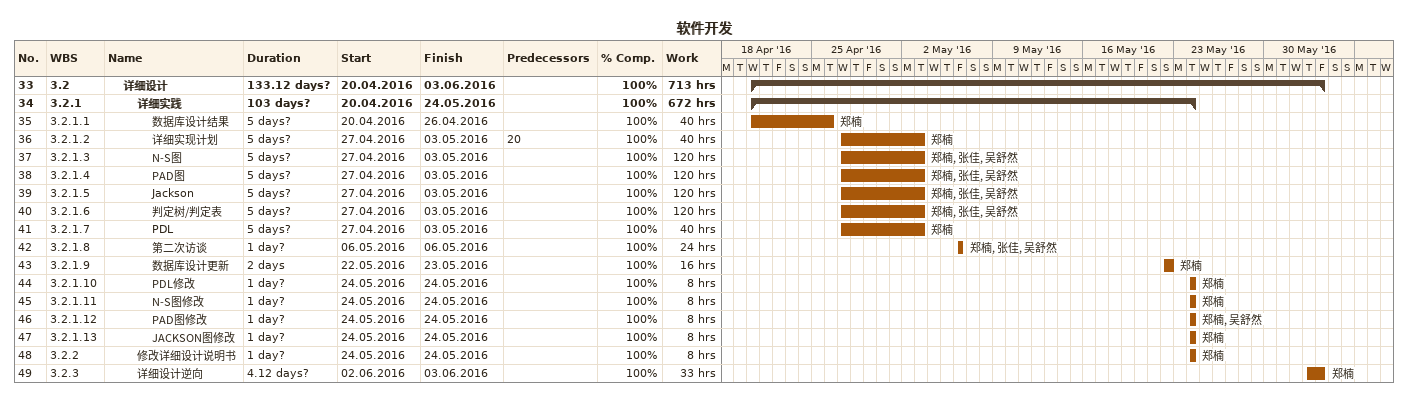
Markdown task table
软件开发

| ID | WBS | Task | Duration | Start | Finish | Predecessors | Resources | % complete | Work (h) |
|---|---|---|---|---|---|---|---|---|---|
| 33 | 3.2 | **详细设计** | 133.12d? | 2016-04-20 | 2016-06-03 |  |  | 100 | 713 |
| 34 | 3.2.1 | **详细实践** | 103d? | 2016-04-20 | 2016-05-24 |  |  | 100 | 672 |
| 35 | 3.2.1.1 | 数据库设计结果 | 5d? | 2016-04-20 | 2016-04-26 |  | 郑楠 | 100 | 40 |
| 36 | 3.2.1.2 | 详细实现计划 | 5d? | 2016-04-27 | 2016-05-03 | 20 | 郑楠 | 100 | 40 |
| 37 | 3.2.1.3 | N-S图 | 5d? | 2016-04-27 | 2016-05-03 |  | 郑楠, 张佳, 吴舒然 | 100 | 120 |
| 38 | 3.2.1.4 | PAD图 | 5d? | 2016-04-27 | 2016-05-03 |  | 郑楠, 张佳, 吴舒然 | 100 | 120 |
| 39 | 3.2.1.5 | Jackson | 5d? | 2016-04-27 | 2016-05-03 |  | 郑楠, 张佳, 吴舒然 | 100 | 120 |
| 40 | 3.2.1.6 | 判定树/判定表 | 5d? | 2016-04-27 | 2016-05-03 |  | 郑楠, 张佳, 吴舒然 | 100 | 120 |
| 41 | 3.2.1.7 | PDL | 5d? | 2016-04-27 | 2016-05-03 |  | 郑楠 | 100 | 40 |
| 42 | 3.2.1.8 | 第二次访谈 | 1d? | 2016-05-06 | 2016-05-06 |  | 郑楠, 张佳, 吴舒然 | 100 | 24 |
| 43 | 3.2.1.9 | 数据库设计更新 | 2d | 2016-05-22 | 2016-05-23 |  | 郑楠 | 100 | 16 |
| 44 | 3.2.1.10 | PDL修改 | 1d? | 2016-05-24 | 2016-05-24 |  | 郑楠 | 100 | 8 |
| 45 | 3.2.1.11 | N-S图修改 | 1d? | 2016-05-24 | 2016-05-24 |  | 郑楠 | 100 | 8 |
| 46 | 3.2.1.12 | PAD图修改 | 1d? | 2016-05-24 | 2016-05-24 |  | 郑楠, 吴舒然 | 100 | 8 |
| 47 | 3.2.1.13 | JACKSON图修改 | 1d? | 2016-05-24 | 2016-05-24 |  | 郑楠 | 100 | 8 |
| 48 | 3.2.2 | 修改详细设计说明书 | 1d? | 2016-05-24 | 2016-05-24 |  | 郑楠 | 100 | 8 |
| 49 | 3.2.3 | 详细设计逆向 | 4.12d? | 2016-06-02 | 2016-06-03 |  | 郑楠 | 100 | 33 |
